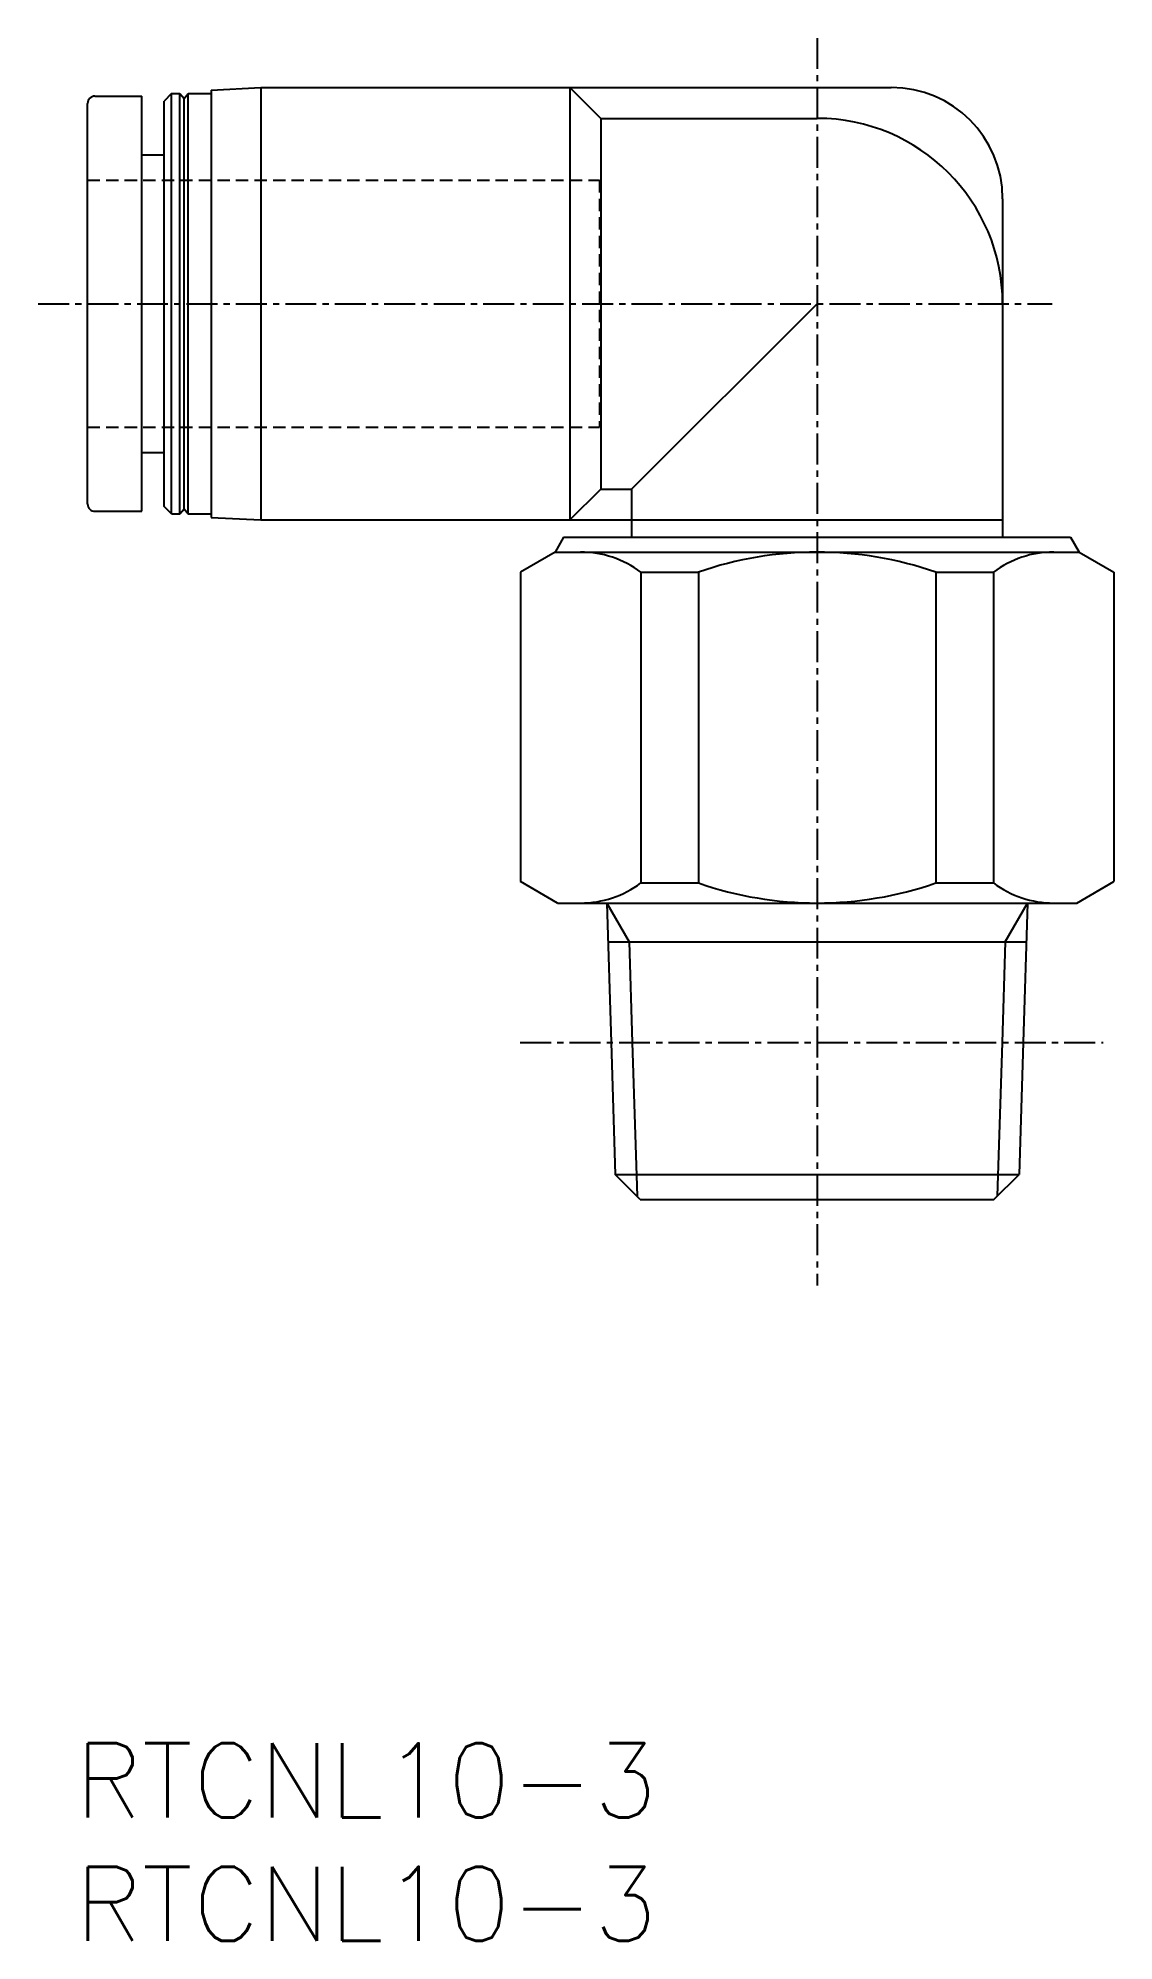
# Model space of a CAD drawing. Extents: x -1.5 to 42, y 0 to 77.
import ezdxf

# ---------------------------------------------------------------- set-up
doc = ezdxf.new("R2010")
doc.units = 0
doc.linetypes.add('CENTER', pattern=[2, 1.25, -0.25, 0.25, -0.25])
doc.linetypes.add('DASHED', pattern=[0.75, 0.5, -0.25])
doc.layers.get('0').update_dxf_attribs({"linetype": 'CONTINUOUS'})
doc.layers.add('CENTER', color=1, linetype='CENTER')
doc.styles.get("Standard").update_dxf_attribs({"font": 'txt.shx'})

# ---------------------------------------------------------------- blocks, each defined once
blk = doc.blocks.new('*U7')
at = {"color": 7, "linetype": 'CONTINUOUS'}
blk.add_text('RTCNL10-3', height=3, dxfattribs=at).set_placement((0, 0))
blk = doc.blocks.new('*U8')
at = {"color": 7, "linetype": 'CONTINUOUS'}
blk.add_text('RTCNL10-3', height=3, dxfattribs=at).set_placement((0, 5))

msp = doc.modelspace()

# ---------------------------------------------------------------- linework, layer by layer
at = {"color": 7, "linetype": 'CONTINUOUS'}
for p, q in [((3.9, 74.75), (3.6, 74.45)), ((3.9, 74.75), (4.225, 74.75)), ((3.9, 57.75), (3.9, 74.75)), ((4.225, 74.75), (4.4, 74.55)), ((4.225, 57.75), (4.225, 74.75)), ((4.4, 74.55), (4.575, 74.75)), ((4.575, 74.75), (5.5, 74.75)), ((4.575, 57.75), (4.575, 74.75)), ((5.5, 74.895), (7.5, 75)), ((5.5, 74.895), (5.5, 57.605)), ((7.5, 75), (33, 75)), ((7.5, 75), (7.5, 57.5)), ((20, 75), (20, 57.5)), ((20, 75), (21.25, 73.75)), ((0.5, 58.15), (0.5, 74.35)), ((0.8, 74.65), (2.7, 74.65)), ((2.7, 57.85), (2.7, 74.65)), ((3.6, 58.05), (3.6, 74.45)), ((4.4, 57.95), (4.4, 74.55)), ((21.25, 73.75), (30, 73.75)), ((21.25, 73.75), (21.25, 58.75)), ((2.7, 72.275), (3.6, 72.275)), ((37.5, 70.5), (37.5, 57.5)), ((22.5, 58.75), (30, 66.25)), ((2.7, 60.225), (3.6, 60.225)), ((20, 57.5), (21.25, 58.75)), ((21.25, 58.75), (22.5, 58.75)), ((22.5, 58.75), (22.5, 57.5)), ((0.8, 57.85), (2.7, 57.85)), ((3.9, 57.75), (3.6, 58.05)), ((3.9, 57.75), (4.225, 57.75)), ((4.225, 57.75), (4.4, 57.95)), ((4.4, 57.95), (4.575, 57.75)), ((4.575, 57.75), (5.5, 57.75)), ((5.5, 57.605), (7.5, 57.5)), ((7.5, 57.5), (37.5, 57.5)), ((22.5, 57.5), (22.5, 56.8)), ((37.5, 57.5), (37.5, 56.8)), ((19.75, 56.8), (19.404, 56.2)), ((19.75, 56.8), (40.25, 56.8)), ((40.25, 56.8), (40.596, 56.2)), ((19.404, 56.2), (18, 55.39)), ((19.404, 56.2), (40.596, 56.2)), ((40.596, 56.2), (42, 55.39)), ((18, 55.39), (18, 42.866)), ((22.872, 55.39), (22.872, 42.81)), ((22.872, 55.39), (25.204, 55.39)), ((25.204, 55.39), (25.204, 42.81)), ((34.796, 55.39), (34.796, 42.81)), ((34.796, 55.39), (37.128, 55.39)), ((37.128, 55.39), (37.128, 42.81)), ((42, 55.39), (42, 42.866)), ((19.5, 42), (18, 42.866)), ((22.872, 42.81), (25.204, 42.81)), ((34.796, 42.81), (37.128, 42.81)), ((40.5, 42), (42, 42.866)), ((19.5, 42), (40.5, 42)), ((21.492, 42), (22.397, 40.433)), ((21.492, 42), (21.669, 36.35)), ((37.603, 40.433), (38.508, 42)), ((38.508, 42), (38.331, 36.35)), ((21.541, 40.433), (38.459, 40.433)), ((22.397, 40.433), (22.525, 36.35)), ((37.603, 40.433), (37.475, 36.35)), ((21.669, 36.35), (21.836, 31.014)), ((22.525, 36.35), (22.719, 30.131)), ((37.475, 36.35), (37.281, 30.131)), ((38.331, 36.35), (38.164, 31.014)), ((22.85, 30), (21.836, 31.014)), ((21.836, 31.014), (38.164, 31.014)), ((37.15, 30), (38.164, 31.014)), ((22.85, 30), (37.15, 30))]:
    msp.add_line(p, q, dxfattribs=at)
at = {"color": 3, "linetype": 'DASHED'}
for p, q in [((0.5, 71.25), (21.2, 71.25)), ((21.2, 71.25), (21.2, 61.25)), ((0.5, 61.25), (21.2, 61.25))]:
    msp.add_line(p, q, dxfattribs=at)
at = {"color": 7, "linetype": 'CONTINUOUS'}
for centre, radius, start, end in [((33, 70.5), 4.5, 0, 90), ((0.8, 74.35), 0.3, 90, 180), ((30, 66.25), 7.5, 0, 90), ((0.8, 58.15), 0.3, 180, 270), ((20.436, 52.134), 4.066, 53.19696, 90), ((30, 41.604), 14.596, 70.81845, 109.18155), ((39.564, 52.134), 4.066, 90, 126.80304), ((20.436, 46.066), 4.066, 269.99999, 306.80304), ((30, 56.596), 14.596, 250.81844, 289.18154), ((39.564, 46.066), 4.066, 233.19694, 269.99999)]:
    msp.add_arc(centre, radius, start, end, dxfattribs=at)
at = {"layer": 'CENTER', "color": 1, "linetype": 'CENTER'}
for p, q in [((30, 77), (30, 26.516)), ((30, 77), (30, 36.35)), ((-1.5, 66.25), (39.5, 66.25)), ((17.992, 36.35), (41.562, 36.35))]:
    msp.add_line(p, q, dxfattribs=at)

# ---------------------------------------------------------------- block references
at = {"color": 7, "linetype": 'CONTINUOUS'}
for name in ['*U8', '*U7']:
    msp.add_blockref(name, (0, 0), dxfattribs=at)

doc.saveas('drawing.dxf')
